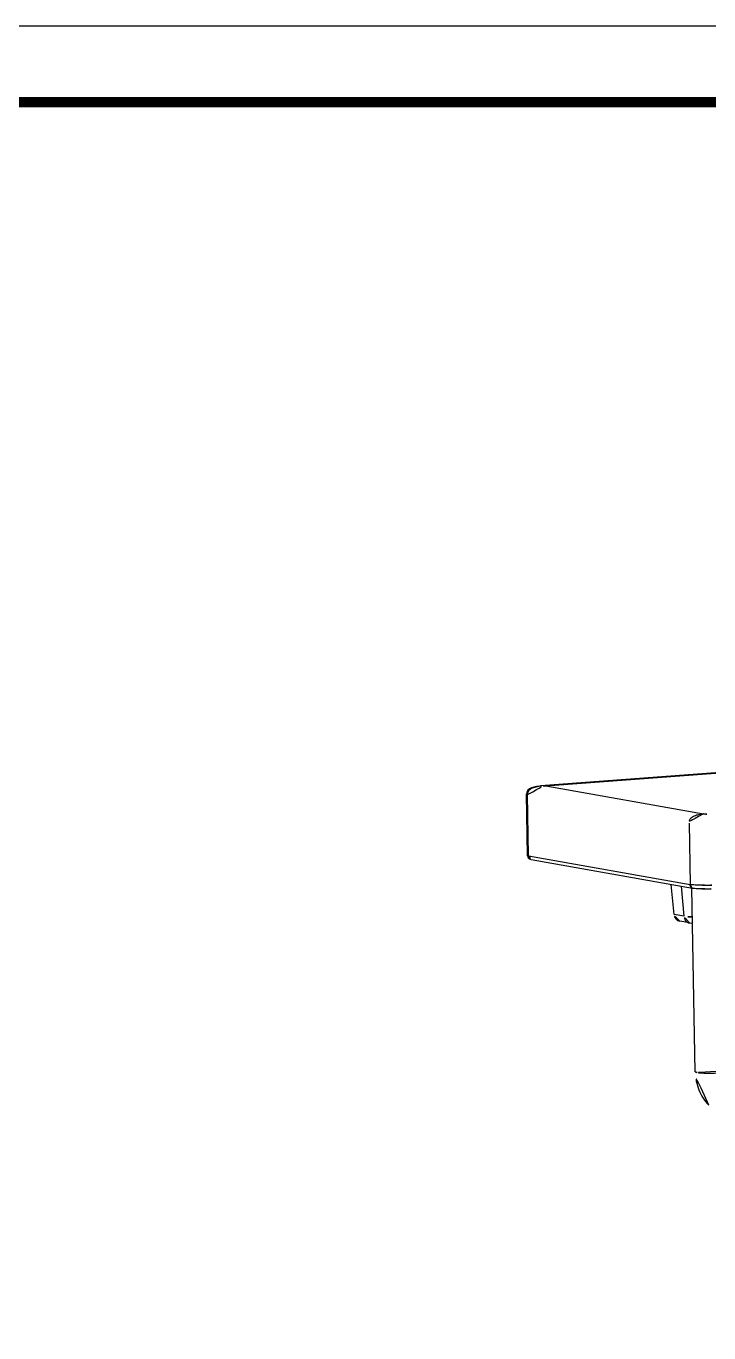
# Model space of a CAD drawing. Extents: x 16296675745 to 16296677481, y -37409619395 to -37409618123.
# Drawn here: x 16296676236.6 to 16296676336.2, y -37409618423.7 to -37409618233.2 of the extents above; entities that cross this region are included whole.
import ezdxf

# ---------------------------------------------------------------- set-up
doc = ezdxf.new("R2010")
doc.units = 0
doc.header["$LTSCALE"] = 10
doc.header["$MEASUREMENT"] = 0
doc.layers.get('0').update_dxf_attribs({"linetype": 'CONTINUOUS'})

msp = doc.modelspace()

# ---------------------------------------------------------------- linework, layer by layer
at = {"color": 7, "linetype": 'Continuous'}
for p, q in [((16296676383.16057, -37409618338.652412), (16296676311.69738, -37409618343.984413)), ((16296676312.418249, -37409618343.986061), (16296676383.23571, -37409618338.70208)), ((16296676312.418249, -37409618343.986061), (16296676335.41132, -37409618348.064308)), ((16296676309.78031, -37409618354.128197), (16296676309.61569, -37409618345.179466)), ((16296676309.61569, -37409618345.179573), (16296676309.61569, -37409618345.179466)), ((16296676309.92313, -37409618354.18499), (16296676309.758511, -37409618345.236259)), ((16296676333.319309, -37409618349.415199), (16296676333.48394, -37409618358.36393)), ((16296676309.92313, -37409618354.18499), (16296676333.48394, -37409618358.36393)), ((16296676310.28652, -37409618354.735268), (16296676333.84733, -37409618358.914223)), ((16296676331.12751, -37409618362.719727), (16296676330.706711, -37409618358.35717)), ((16296676332.17347, -37409618358.617332), (16296676332.557819, -37409618362.973427)), ((16296676334.221319, -37409618385.656837), (16296676333.72897, -37409618358.893227)), ((16296676333.84421, -37409618358.913658), (16296676333.84733, -37409618358.914223)), ((16296676332.557819, -37409618362.973427), (16296676331.12751, -37409618362.719727)), ((16296676333.39929, -37409618363.972427), (16296676331.968981, -37409618363.718742)), ((16296676333.399389, -37409618363.97245), (16296676333.39929, -37409618363.972427))]:
    msp.add_line(p, q, dxfattribs=at)
at = {"ltscale": 0.5}
msp.add_lwpolyline([(16296675826.83497, -37409618710.177017), (16296676477.83497, -37409618710.177017), (16296676477.83497, -37409618233.177017), (16296675826.83497, -37409618233.177017)], close=True, dxfattribs=at)
at = {"color": 5, "linetype": 'ByBlock', "lineweight": 200, "const_width": 1.5}
msp.add_lwpolyline([(16296675837.303169, -37409618689.752296), (16296676467.303169, -37409618689.752296), (16296676467.303169, -37409618244.252296), (16296675837.303169, -37409618244.252296)], close=True, dxfattribs=at)
at = {"color": 7, "linetype": 'Continuous'}
for points in [[(16296676311.69738, -37409618343.984413), (16296676311.4895, -37409618344.002586), (16296676311.05481, -37409618344.061913), (16296676310.68449, -37409618344.142982), (16296676310.347771, -37409618344.254799), (16296676310.048809, -37409618344.410652), (16296676309.80999, -37409618344.623238), (16296676309.662001, -37409618344.883461), (16296676309.615709, -37409618345.179802)], [(16296676333.399389, -37409618363.97245), (16296676333.67016, -37409618364.014603), (16296676333.823481, -37409618364.030769)]]:
    msp.add_lwpolyline(points, dxfattribs=at)
msp.add_arc((16296676310.889, -37409618354.10952), 1.108835, 180.96435848, 184.88825696, dxfattribs=at)
for points, knots in [([(16296676309.758511, -37409618345.236259), (16296676309.75606, -37409618345.103249), (16296676309.811819, -37409618344.829117), (16296676310.084379, -37409618344.517517), (16296676310.437309, -37409618344.316841), (16296676310.81974, -37409618344.184242), (16296676311.214319, -37409618344.095154), (16296676311.74708, -37409618344.019798), (16296676312.15, -37409618343.994682), (16296676312.418249, -37409618343.986061)], [0, 0, 0, 0, 0.1239695419, 0.2482951006, 0.3734818991, 0.4989157371, 0.6243514134, 0.7498967279, 1, 1, 1, 1]), ([(16296676312.418249, -37409618343.986061), (16296676312.36013, -37409618343.981796), (16296676312.121759, -37409618343.968277), (16296676311.88233, -37409618343.970947), (16296676311.70233, -37409618343.984047)], [0, 0, 0, 0, 0.2440679968, 1, 1, 1, 1]), ([(16296676309.758511, -37409618345.236259), (16296676309.72263, -37409618345.229897), (16296676309.676041, -37409618345.219841), (16296676309.62804, -37409618345.199654), (16296676309.615841, -37409618345.185539), (16296676309.615709, -37409618345.179573)], [0, 0, 0, 0, 0.6904615387, 0.8869138872, 1, 1, 1, 1]), ([(16296676335.41132, -37409618348.064308), (16296676335.191839, -37409618348.080681), (16296676334.751619, -37409618348.132423), (16296676334.208521, -37409618348.275612), (16296676333.80216, -37409618348.48362), (16296676333.57667, -37409618348.676773), (16296676333.43948, -37409618348.875313), (16296676333.34054, -37409618349.10244), (16296676333.31703, -37409618349.291313), (16296676333.319309, -37409618349.415199)], [0, 0, 0, 0, 0.2390384871, 0.4809400281, 0.604812799, 0.7324428521, 0.7983382572, 0.8654183024, 1, 1, 1, 1]), ([(16296676335.41132, -37409618348.064308), (16296676335.46047, -37409618348.073036), (16296676335.57917, -37409618348.083344), (16296676335.850109, -37409618348.092461), (16296676336.071751, -37409618348.086563), (16296676336.223669, -37409618348.075233)], [0, 0, 0, 0, 0.1840677739, 0.438255957, 1, 1, 1, 1]), ([(16296676309.78031, -37409618354.128197), (16296676309.78042, -37409618354.134148), (16296676309.79249, -37409618354.148323), (16296676309.840549, -37409618354.168602), (16296676309.88718, -37409618354.178612), (16296676309.92313, -37409618354.18499)], [0, 0, 0, 0, 0.1127946805, 0.3085644978, 1, 1, 1, 1]), ([(16296676309.81234, -37409618354.358566), (16296676309.829269, -37409618354.415916), (16296676309.87792, -37409618354.525078), (16296676310.003481, -37409618354.643173), (16296676310.146339, -37409618354.705704), (16296676310.241369, -37409618354.727303), (16296676310.28665, -37409618354.735283)], [0, 0, 0, 0, 0.2794567971, 0.5456480592, 0.785090415, 1, 1, 1, 1]), ([(16296676309.92313, -37409618354.18499), (16296676309.924471, -37409618354.257881), (16296676309.937071, -37409618354.390633), (16296676310.00461, -37409618354.56678), (16296676310.12645, -37409618354.689522), (16296676310.232019, -37409618354.725609), (16296676310.28652, -37409618354.735268)], [0, 0, 0, 0, 0.3034007743, 0.5504670796, 0.7696561451, 1, 1, 1, 1]), ([(16296676333.48394, -37409618358.36393), (16296676333.592501, -37409618358.383186), (16296676333.840321, -37409618358.41523), (16296676334.432699, -37409618358.464203), (16296676335.305161, -37409618358.492203), (16296676336.411831, -37409618358.482674), (16296676337.17317, -37409618358.446312), (16296676337.54571, -37409618358.41851)], [0, 0, 0, 0, 0.0812970776, 0.1840896608, 0.4382260561, 0.7245498786, 1, 1, 1, 1]), ([(16296676333.48394, -37409618358.36393), (16296676333.48527, -37409618358.436546), (16296676333.497789, -37409618358.56881), (16296676333.564711, -37409618358.744392), (16296676333.685341, -37409618358.867149), (16296676333.79011, -37409618358.90374), (16296676333.84421, -37409618358.913658)], [0, 0, 0, 0, 0.3035224957, 0.5508645518, 0.7701393386, 1, 1, 1, 1]), ([(16296676333.844419, -37409618358.913658), (16296676333.94725, -37409618358.931953), (16296676334.172461, -37409618358.961861), (16296676334.69092, -37409618359.00547), (16296676335.434191, -37409618359.030083), (16296676336.371361, -37409618359.022392), (16296676337.01474, -37409618358.991653), (16296676337.330219, -37409618358.968117)], [0, 0, 0, 0, 0.0897276497, 0.1950016941, 0.4469016157, 0.7282206964, 1, 1, 1, 1]), ([(16296676331.967911, -37409618363.718513), (16296676331.85895, -37409618363.699097), (16296676331.64353, -37409618363.618423), (16296676331.379459, -37409618363.390297), (16296676331.19615, -37409618363.080177), (16296676331.13929, -37409618362.841904), (16296676331.12751, -37409618362.719727)], [0, 0, 0, 0, 0.2378526677, 0.4820443809, 0.7362239192, 1, 1, 1, 1]), ([(16296676333.3993, -37409618363.972389), (16296676333.29023, -37409618363.953102), (16296676333.07456, -37409618363.872581), (16296676332.81012, -37409618363.644447), (16296676332.626551, -37409618363.334137), (16296676332.56962, -37409618363.095703), (16296676332.557819, -37409618362.973427)], [0, 0, 0, 0, 0.2378540694, 0.4820380872, 0.7362156016, 1, 1, 1, 1]), ([(16296676333.798559, -37409618363.09478), (16296676333.67062, -37409618363.091469), (16296676333.255239, -37409618363.072853), (16296676332.84087, -37409618363.025658), (16296676332.557819, -37409618362.973427)], [0, 0, 0, 0, 0.3077824721, 1, 1, 1, 1]), ([(16296676334.50696, -37409618385.770416), (16296676334.465731, -37409618385.763107), (16296676334.39397, -37409618385.748497), (16296676334.312361, -37409618385.725288), (16296676334.26453, -37409618385.70388), (16296676334.237181, -37409618385.687431), (16296676334.22154, -37409618385.668747), (16296676334.221319, -37409618385.656837)], [0, 0, 0, 0, 0.3959675068, 0.6917050296, 0.8016168337, 0.8873464652, 1, 1, 1, 1]), ([(16296676336.197121, -37409618390.564552), (16296676335.88818, -37409618390.245483), (16296676335.330919, -37409618389.539101), (16296676334.71364, -37409618388.334267), (16296676334.326891, -37409618387.024094), (16296676334.229719, -37409618386.113586), (16296676334.221319, -37409618385.656837)], [0, 0, 0, 0, 0.2463549417, 0.4952286432, 0.7465993287, 1, 1, 1, 1]), ([(16296676339.02051, -37409618385.56855), (16296676339.02084, -37409618385.58622), (16296676338.989929, -37409618385.612373), (16296676338.94437, -37409618385.634323), (16296676338.886869, -37409618385.655342), (16296676338.81505, -37409618385.675484), (16296676338.689911, -37409618385.704323), (16296676338.499041, -37409618385.737106), (16296676338.23241, -37409618385.771683), (16296676337.79702, -37409618385.814369), (16296676337.18788, -37409618385.851692), (16296676336.427231, -37409618385.871849), (16296676335.68767, -37409618385.866402), (16296676335.12166, -37409618385.840767), (16296676334.739849, -37409618385.805153), (16296676334.578621, -37409618385.783127), (16296676334.50696, -37409618385.770416)], [0, 0, 0, 0, 0.0116173201, 0.0216252578, 0.0348251197, 0.0512552976, 0.070854469, 0.1191577565, 0.1785820997, 0.2476004915, 0.406807845, 0.5797635432, 0.747869926, 0.8930665488, 0.95214555, 1, 1, 1, 1])]:
    msp.add_open_spline(points, degree=3, knots=knots, dxfattribs=at)
msp.add_open_spline([(16296676309.784189, -37409618354.204002), (16296676309.788731, -37409618354.256187), (16296676309.79751, -37409618354.308357), (16296676309.81234, -37409618354.358566)], degree=3, dxfattribs=at)

doc.saveas('drawing.dxf')
